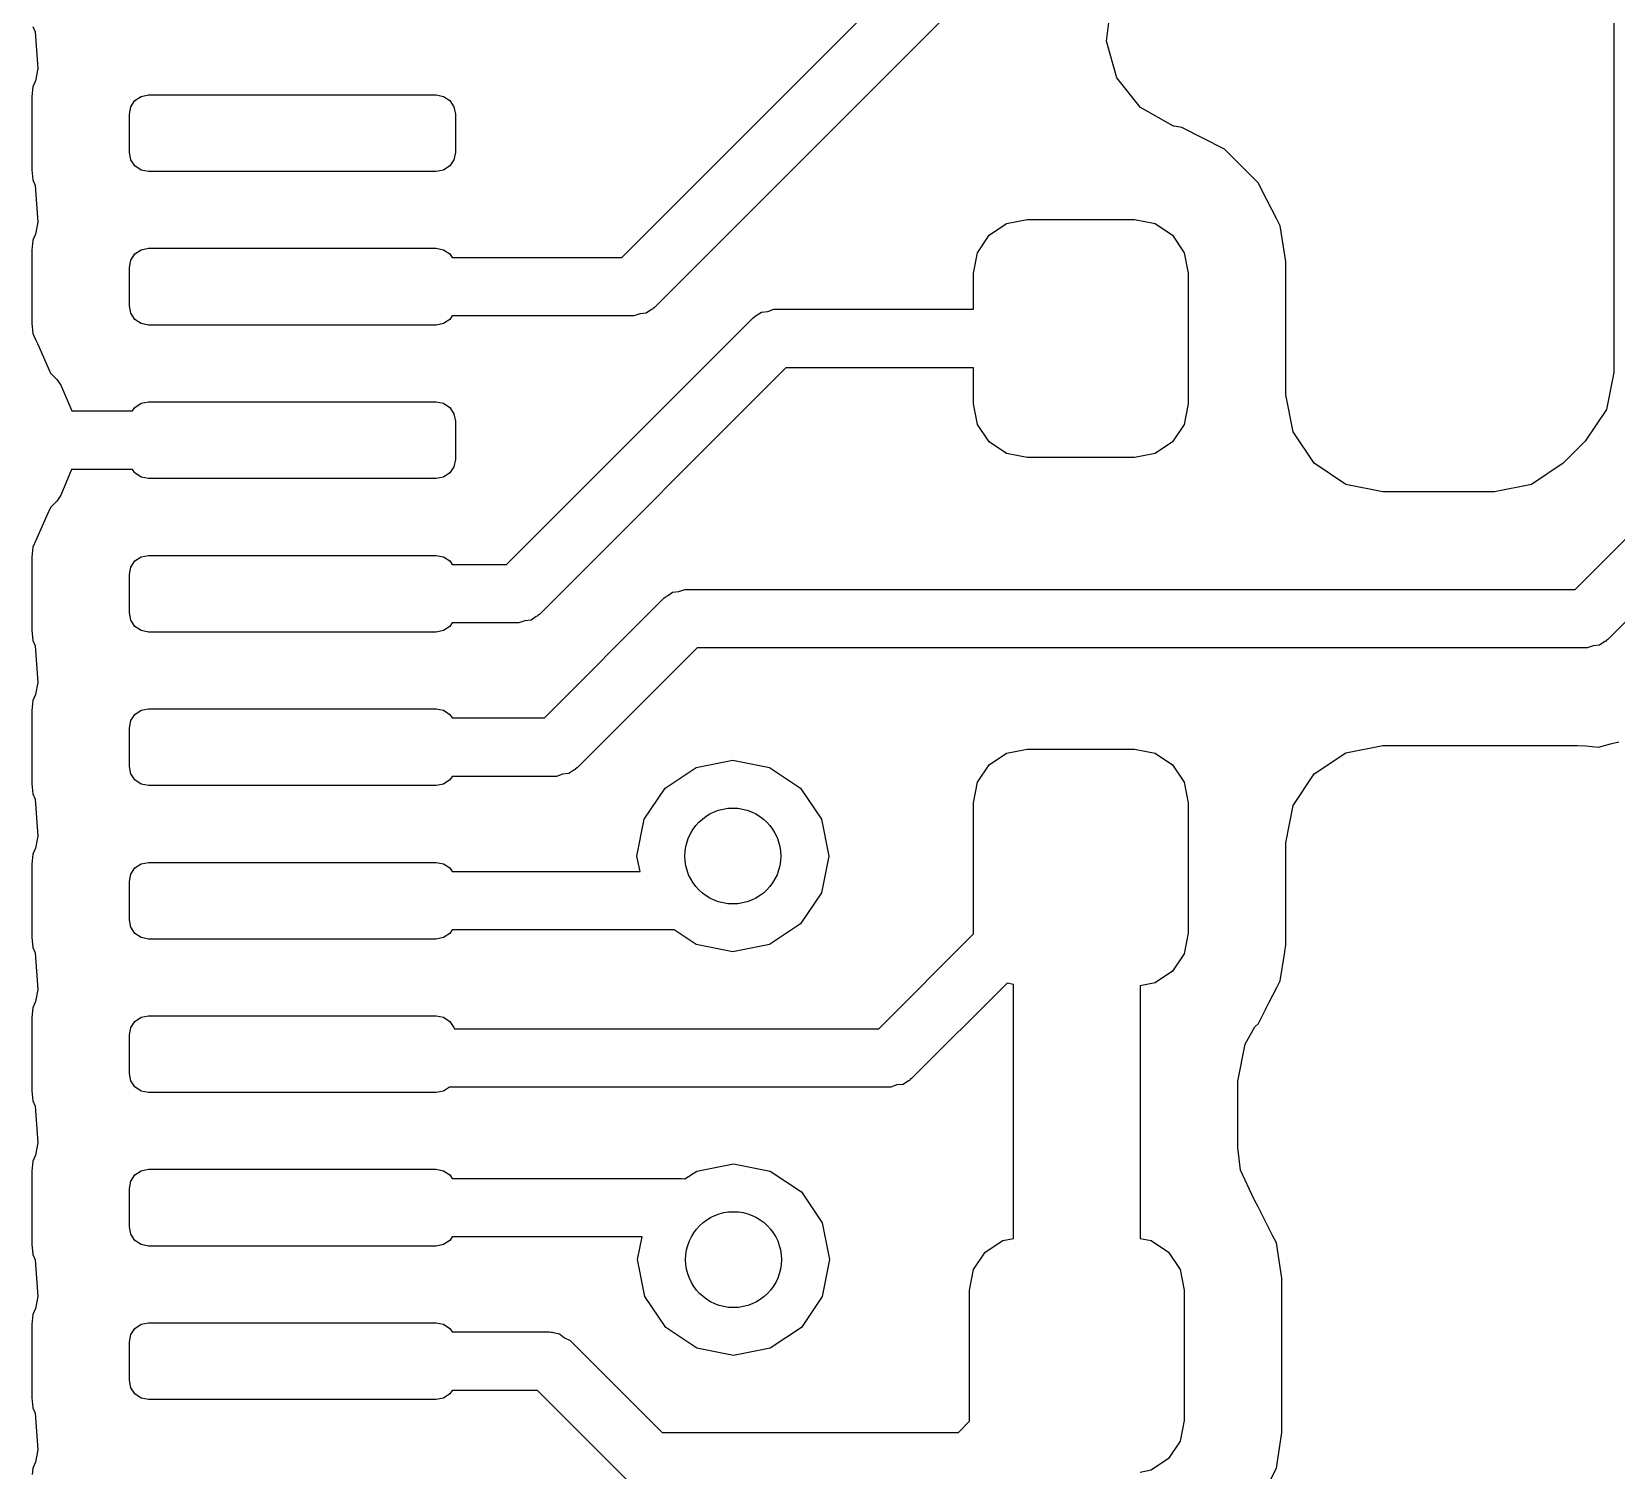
# Model space of a CAD drawing. Extents: x 0.99 to 4.24, y -7.27 to -4.02.
# Drawn here: x 3.929 to 4.0916, y -6.5539 to -6.4063 of the extents above; entities that cross this region are included whole.
import ezdxf

# ---------------------------------------------------------------- set-up
doc = ezdxf.new("R2010")
doc.units = 0
doc.header["$MEASUREMENT"] = 0
doc.layers.add('BLACK', color=7, linetype='CONTINUOUS')

msp = doc.modelspace()

# ---------------------------------------------------------------- linework, layer by layer
at = {"layer": 'BLACK', "linetype": 'CONTINUOUS'}
for p, q in [((3.98951, -6.42948), (4.06787, -6.35112)), ((4.07299, -6.35448), (3.99287, -6.4346)), ((4.09131, -6.37438), (4.09131, -6.44127)), ((4.03927, -6.4073), (4.03973, -6.40345)), ((3.92908, -6.40578), (3.92933, -6.40633)), ((3.92933, -6.40633), (3.9296, -6.4101)), ((4.04033, -6.41105), (4.03927, -6.4073)), ((3.92935, -6.41134), (3.92908, -6.41196)), ((3.9296, -6.4101), (3.92935, -6.41134)), ((4.04273, -6.4141), (4.04033, -6.41105)), ((3.92908, -6.41196), (3.92896, -6.41298)), ((3.92896, -6.41298), (3.92896, -6.42048)), ((3.93955, -6.41337), (3.94019, -6.41295)), ((3.94019, -6.41295), (3.94094, -6.4128)), ((3.94094, -6.4128), (3.97047, -6.4128)), ((3.97047, -6.4128), (3.97123, -6.41295)), ((3.97123, -6.41295), (3.97186, -6.41337)), ((3.93898, -6.41476), (3.93913, -6.41401)), ((3.93898, -6.4187), (3.93898, -6.41476)), ((3.93913, -6.41401), (3.93955, -6.41337)), ((3.97186, -6.41337), (3.97229, -6.41401)), ((3.97229, -6.41401), (3.97244, -6.41476)), ((3.97244, -6.41476), (3.97244, -6.4187)), ((4.04613, -6.416), (4.04273, -6.4141)), ((4.04621, -6.41602), (4.04613, -6.416)), ((4.04699, -6.41615), (4.04621, -6.41602)), ((4.05137, -6.41838), (4.04699, -6.41615)), ((3.93913, -6.41945), (3.93898, -6.4187)), ((3.93955, -6.42009), (3.93913, -6.41945)), ((3.97229, -6.41945), (3.97186, -6.42009)), ((3.97244, -6.4187), (3.97229, -6.41945)), ((4.05485, -6.42186), (4.05137, -6.41838)), ((3.92896, -6.42048), (3.92908, -6.42153)), ((3.94019, -6.42052), (3.93955, -6.42009)), ((3.94094, -6.42067), (3.94019, -6.42052)), ((3.97047, -6.42067), (3.94094, -6.42067)), ((3.97123, -6.42052), (3.97047, -6.42067)), ((3.97186, -6.42009), (3.97123, -6.42052)), ((3.92908, -6.42153), (3.92933, -6.42208)), ((3.92933, -6.42208), (3.9296, -6.42584)), ((4.0552, -6.42256), (4.05485, -6.42186)), ((4.05673, -6.42554), (4.0552, -6.42256)), ((3.9296, -6.42584), (3.92935, -6.42708)), ((4.0272, -6.4272), (4.02899, -6.42601)), ((4.02899, -6.42601), (4.0311, -6.42559)), ((4.0311, -6.42559), (4.04213, -6.42559)), ((4.04213, -6.42559), (4.04424, -6.42601)), ((4.04424, -6.42601), (4.04602, -6.4272)), ((4.05708, -6.42624), (4.05673, -6.42554)), ((4.05673, -6.42554), (4.05673, -6.42554)), ((4.05766, -6.42988), (4.05708, -6.42624)), ((3.92908, -6.42771), (3.92896, -6.42873)), ((3.92935, -6.42708), (3.92908, -6.42771)), ((4.02601, -6.42899), (4.0272, -6.4272)), ((4.04602, -6.4272), (4.04722, -6.42899)), ((3.92896, -6.42873), (3.92896, -6.43623)), ((3.93913, -6.42976), (3.93955, -6.42912)), ((3.93955, -6.42912), (3.94019, -6.42869)), ((3.94019, -6.42869), (3.94094, -6.42854)), ((3.94094, -6.42854), (3.97047, -6.42854)), ((3.97047, -6.42854), (3.97123, -6.42869)), ((3.97123, -6.42869), (3.97186, -6.42912)), ((3.97186, -6.42912), (3.97211, -6.42948)), ((3.97211, -6.42948), (3.98951, -6.42948)), ((4.02559, -6.4311), (4.02601, -6.42899)), ((4.04722, -6.42899), (4.04764, -6.4311)), ((3.93898, -6.43051), (3.93913, -6.42976)), ((3.93898, -6.43445), (3.93898, -6.43051)), ((4.02559, -6.4348), (4.02559, -6.4311)), ((4.04764, -6.4311), (4.04764, -6.44449)), ((4.05766, -6.43027), (4.05766, -6.42988)), ((4.05766, -6.44356), (4.05766, -6.43027)), ((3.93913, -6.4352), (3.93898, -6.43445)), ((3.93955, -6.43584), (3.93913, -6.4352)), ((3.94019, -6.43627), (3.93955, -6.43584)), ((3.97186, -6.43584), (3.97123, -6.43627)), ((3.97211, -6.43548), (3.97186, -6.43584)), ((3.99075, -6.43548), (3.97211, -6.43548)), ((3.97769, -6.46098), (4.003, -6.43567)), ((3.99136, -6.43526), (3.99075, -6.43548)), ((3.99202, -6.4352), (3.99136, -6.43526)), ((3.99255, -6.43482), (3.99202, -6.4352)), ((3.99268, -6.43478), (3.99255, -6.43482)), ((3.99272, -6.43471), (3.99268, -6.43478)), ((3.99287, -6.4346), (3.99272, -6.43471)), ((4.003, -6.43567), (4.00315, -6.43557)), ((4.00315, -6.43557), (4.00319, -6.4355)), ((4.00319, -6.4355), (4.00331, -6.43545)), ((4.00331, -6.43545), (4.00385, -6.43508)), ((4.00385, -6.43508), (4.0045, -6.43502)), ((4.0045, -6.43502), (4.00512, -6.4348)), ((4.00512, -6.4348), (4.02559, -6.4348)), ((3.92896, -6.43623), (3.92908, -6.43728)), ((3.92908, -6.43728), (3.92938, -6.43796)), ((3.94094, -6.43642), (3.94019, -6.43627)), ((3.97047, -6.43642), (3.94094, -6.43642)), ((3.97123, -6.43627), (3.97047, -6.43642)), ((3.92938, -6.43796), (3.92938, -6.43796)), ((3.92938, -6.43796), (3.92954, -6.43832)), ((3.92954, -6.43832), (3.93089, -6.44136)), ((4.00636, -6.4408), (3.98106, -6.4661)), ((4.02559, -6.4408), (4.00636, -6.4408)), ((4.02559, -6.44449), (4.02559, -6.4408)), ((3.93089, -6.44136), (3.93154, -6.44201)), ((3.93154, -6.44201), (3.93194, -6.44258)), ((3.93194, -6.44258), (3.93308, -6.44523)), ((4.09131, -6.44127), (4.09055, -6.44508)), ((4.05842, -6.44737), (4.05766, -6.44356)), ((3.93308, -6.44523), (3.93931, -6.44523)), ((3.93931, -6.44523), (3.93955, -6.44487)), ((3.93955, -6.44487), (3.94019, -6.44444)), ((3.94019, -6.44444), (3.94094, -6.44429)), ((3.94094, -6.44429), (3.97047, -6.44429)), ((3.97047, -6.44429), (3.97123, -6.44444)), ((3.97123, -6.44444), (3.97186, -6.44487)), ((3.97186, -6.44487), (3.97229, -6.44551)), ((3.97229, -6.44551), (3.97244, -6.44626)), ((4.02601, -6.4466), (4.02559, -6.44449)), ((4.04764, -6.44449), (4.04722, -6.4466)), ((4.09055, -6.44508), (4.08839, -6.44831)), ((3.97244, -6.44626), (3.97244, -6.4502)), ((4.0272, -6.44839), (4.02601, -6.4466)), ((4.04722, -6.4466), (4.04602, -6.44839)), ((4.06057, -6.4506), (4.05842, -6.44737)), ((4.02899, -6.44958), (4.0272, -6.44839)), ((4.04602, -6.44839), (4.04424, -6.44958)), ((4.08839, -6.44831), (4.08611, -6.4506)), ((3.97244, -6.4502), (3.97229, -6.45095)), ((4.0311, -6.45), (4.02899, -6.44958)), ((4.04213, -6.45), (4.0311, -6.45)), ((4.04424, -6.44958), (4.04213, -6.45)), ((4.06381, -6.45276), (4.06057, -6.4506)), ((4.08611, -6.4506), (4.08288, -6.45276)), ((4.08734, -6.46354), (4.10133, -6.44954)), ((3.93304, -6.45123), (3.93195, -6.45385)), ((3.93931, -6.45123), (3.93304, -6.45123)), ((3.93955, -6.45159), (3.93931, -6.45123)), ((3.94019, -6.45202), (3.93955, -6.45159)), ((3.94094, -6.45217), (3.94019, -6.45202)), ((3.97047, -6.45217), (3.94094, -6.45217)), ((3.97123, -6.45202), (3.97047, -6.45217)), ((3.97186, -6.45159), (3.97123, -6.45202)), ((3.97229, -6.45095), (3.97186, -6.45159)), ((3.93195, -6.45385), (3.93153, -6.45447)), ((4.06762, -6.45352), (4.06381, -6.45276)), ((4.07906, -6.45352), (4.06762, -6.45352)), ((4.08288, -6.45276), (4.07906, -6.45352)), ((4.10645, -6.45291), (4.0907, -6.46866)), ((3.93088, -6.45512), (3.93051, -6.45596)), ((3.93153, -6.45447), (3.93088, -6.45512)), ((3.93051, -6.45596), (3.92938, -6.45852)), ((3.92938, -6.45852), (3.92908, -6.4592)), ((3.92938, -6.45852), (3.92938, -6.45852)), ((3.92908, -6.4592), (3.92896, -6.46023)), ((3.92896, -6.46023), (3.92896, -6.46773)), ((3.93955, -6.46062), (3.94019, -6.46019)), ((3.94019, -6.46019), (3.94094, -6.46004)), ((3.94094, -6.46004), (3.97047, -6.46004)), ((3.97047, -6.46004), (3.97123, -6.46019)), ((3.97123, -6.46019), (3.97186, -6.46062)), ((3.93898, -6.46201), (3.93913, -6.46125)), ((3.93898, -6.46594), (3.93898, -6.46201)), ((3.93913, -6.46125), (3.93955, -6.46062)), ((3.97186, -6.46062), (3.97211, -6.46098)), ((3.97211, -6.46098), (3.97769, -6.46098)), ((3.99538, -6.46376), (3.996, -6.46354)), ((3.996, -6.46354), (4.08734, -6.46354)), ((3.98157, -6.47672), (3.99388, -6.46441)), ((3.99388, -6.46441), (3.99403, -6.46431)), ((3.99403, -6.46431), (3.99407, -6.46424)), ((3.99407, -6.46424), (3.99419, -6.46419)), ((3.99419, -6.46419), (3.99473, -6.46382)), ((3.99473, -6.46382), (3.99538, -6.46376)), ((3.93913, -6.4667), (3.93898, -6.46594)), ((3.93955, -6.46734), (3.93913, -6.4667)), ((3.97211, -6.46698), (3.97186, -6.46734)), ((3.97894, -6.46698), (3.97211, -6.46698)), ((3.97955, -6.46675), (3.97894, -6.46698)), ((3.9802, -6.4667), (3.97955, -6.46675)), ((3.98074, -6.46632), (3.9802, -6.4667)), ((3.98087, -6.46627), (3.98074, -6.46632)), ((3.98091, -6.4662), (3.98087, -6.46627)), ((3.98106, -6.4661), (3.98091, -6.4662)), ((3.92896, -6.46773), (3.92908, -6.46877)), ((3.94019, -6.46776), (3.93955, -6.46734)), ((3.94094, -6.46791), (3.94019, -6.46776)), ((3.97047, -6.46791), (3.94094, -6.46791)), ((3.97123, -6.46776), (3.97047, -6.46791)), ((3.97186, -6.46734), (3.97123, -6.46776)), ((3.92908, -6.46877), (3.92933, -6.46932)), ((3.92933, -6.46932), (3.9296, -6.47309)), ((3.99724, -6.46954), (3.98493, -6.48185)), ((4.08858, -6.46954), (3.99724, -6.46954)), ((4.0892, -6.46931), (4.08858, -6.46954)), ((4.08985, -6.46925), (4.0892, -6.46931)), ((4.09039, -6.46888), (4.08985, -6.46925)), ((4.09051, -6.46883), (4.09039, -6.46888)), ((4.09055, -6.46876), (4.09051, -6.46883)), ((4.0907, -6.46866), (4.09055, -6.46876)), ((3.9296, -6.47309), (3.92935, -6.47433)), ((3.92908, -6.47495), (3.92896, -6.47597)), ((3.92935, -6.47433), (3.92908, -6.47495)), ((3.92896, -6.47597), (3.92896, -6.48347)), ((3.93913, -6.477), (3.93955, -6.47636)), ((3.93955, -6.47636), (3.94019, -6.47594)), ((3.94019, -6.47594), (3.94094, -6.47579)), ((3.94094, -6.47579), (3.97047, -6.47579)), ((3.97047, -6.47579), (3.97123, -6.47594)), ((3.97123, -6.47594), (3.97186, -6.47636)), ((3.97186, -6.47636), (3.97211, -6.47672)), ((3.97211, -6.47672), (3.98157, -6.47672)), ((3.93898, -6.47776), (3.93913, -6.477)), ((3.93898, -6.48169), (3.93898, -6.47776)), ((4.02899, -6.48034), (4.0311, -6.47992)), ((4.0311, -6.47992), (4.04213, -6.47992)), ((4.04213, -6.47992), (4.04424, -6.48034)), ((4.06381, -6.48031), (4.06762, -6.47956)), ((4.06762, -6.47956), (4.08758, -6.47956)), ((4.08758, -6.47956), (4.08845, -6.47959)), ((4.08845, -6.47959), (4.08973, -6.47971)), ((4.08973, -6.47971), (4.09098, -6.47937)), ((4.09098, -6.47937), (4.09183, -6.47918)), ((3.99715, -6.4818), (4.00091, -6.48105)), ((4.00091, -6.48105), (4.00468, -6.4818)), ((4.02601, -6.48332), (4.0272, -6.48154)), ((4.0272, -6.48154), (4.02899, -6.48034)), ((4.04424, -6.48034), (4.04602, -6.48154)), ((4.04602, -6.48154), (4.04722, -6.48332)), ((4.06057, -6.48247), (4.06381, -6.48031)), ((3.93913, -6.48245), (3.93898, -6.48169)), ((3.93955, -6.48308), (3.93913, -6.48245)), ((3.94019, -6.48351), (3.93955, -6.48308)), ((3.97186, -6.48308), (3.97123, -6.48351)), ((3.97211, -6.48272), (3.97186, -6.48308)), ((3.98281, -6.48272), (3.97211, -6.48272)), ((3.98343, -6.4825), (3.98281, -6.48272)), ((3.98408, -6.48244), (3.98343, -6.4825)), ((3.98461, -6.48207), (3.98408, -6.48244)), ((3.98474, -6.48202), (3.98461, -6.48207)), ((3.98478, -6.48195), (3.98474, -6.48202)), ((3.98493, -6.48185), (3.98478, -6.48195)), ((3.99395, -6.48393), (3.99715, -6.4818)), ((4.00468, -6.4818), (4.00787, -6.48393)), ((4.05842, -6.4857), (4.06057, -6.48247)), ((3.92896, -6.48347), (3.92908, -6.48452)), ((3.92908, -6.48452), (3.92933, -6.48507)), ((3.94094, -6.48366), (3.94019, -6.48351)), ((3.97047, -6.48366), (3.94094, -6.48366)), ((3.97123, -6.48351), (3.97047, -6.48366)), ((3.99182, -6.48712), (3.99395, -6.48393)), ((4.00787, -6.48393), (4.01001, -6.48712)), ((4.02559, -6.48543), (4.02601, -6.48332)), ((4.04722, -6.48332), (4.04764, -6.48543)), ((3.92933, -6.48507), (3.9296, -6.48884)), ((4.02559, -6.49882), (4.02559, -6.48543)), ((4.04764, -6.48543), (4.04764, -6.49882)), ((4.05766, -6.48952), (4.05842, -6.4857)), ((3.99107, -6.49089), (3.99182, -6.48712)), ((4.01001, -6.48712), (4.01076, -6.49089)), ((3.9296, -6.48884), (3.92935, -6.49008)), ((4.05766, -6.50004), (4.05766, -6.48952)), ((3.92908, -6.4907), (3.92896, -6.49172)), ((3.92935, -6.49008), (3.92908, -6.4907)), ((3.99139, -6.49247), (3.99107, -6.49089)), ((4.01076, -6.49089), (4.01001, -6.49466)), ((3.92896, -6.49172), (3.92896, -6.49922)), ((3.93898, -6.4935), (3.93913, -6.49275)), ((3.93913, -6.49275), (3.93955, -6.49211)), ((3.93955, -6.49211), (3.94019, -6.49169)), ((3.94019, -6.49169), (3.94094, -6.49154)), ((3.94094, -6.49154), (3.97047, -6.49154)), ((3.97047, -6.49154), (3.97123, -6.49169)), ((3.97123, -6.49169), (3.97186, -6.49211)), ((3.97186, -6.49211), (3.97211, -6.49247)), ((3.97211, -6.49247), (3.99139, -6.49247)), ((3.93898, -6.49744), (3.93898, -6.4935)), ((4.01001, -6.49466), (4.00787, -6.49785)), ((3.93913, -6.49819), (3.93898, -6.49744)), ((4.00787, -6.49785), (4.00468, -6.49998)), ((3.92896, -6.49922), (3.92908, -6.50027)), ((3.93955, -6.49883), (3.93913, -6.49819)), ((3.94019, -6.49926), (3.93955, -6.49883)), ((3.94094, -6.49941), (3.94019, -6.49926)), ((3.97047, -6.49941), (3.94094, -6.49941)), ((3.97123, -6.49926), (3.97047, -6.49941)), ((3.97186, -6.49883), (3.97123, -6.49926)), ((3.97211, -6.49847), (3.97186, -6.49883)), ((3.99489, -6.49847), (3.97211, -6.49847)), ((3.99715, -6.49998), (3.99489, -6.49847)), ((4.01589, -6.50861), (4.02561, -6.49889)), ((4.02561, -6.49889), (4.02559, -6.49882)), ((4.04764, -6.49882), (4.04722, -6.50093)), ((3.92908, -6.50027), (3.92933, -6.50082)), ((3.92933, -6.50082), (3.9296, -6.50458)), ((4.00091, -6.50073), (3.99715, -6.49998)), ((4.00468, -6.49998), (4.00091, -6.50073)), ((4.04722, -6.50093), (4.04602, -6.50272)), ((4.05708, -6.50368), (4.05751, -6.50096)), ((4.05751, -6.50096), (4.0576, -6.50043)), ((4.0576, -6.50043), (4.05766, -6.50004)), ((4.0576, -6.50043), (4.0576, -6.50043)), ((4.04602, -6.50272), (4.04424, -6.50391)), ((4.02906, -6.50392), (4.01926, -6.51373)), ((4.02972, -6.50406), (4.02906, -6.50392)), ((4.02972, -6.53012), (4.02972, -6.50406)), ((4.04424, -6.50391), (4.04272, -6.50421)), ((4.04272, -6.50421), (4.04272, -6.53012)), ((4.05592, -6.50597), (4.05673, -6.50438)), ((4.05673, -6.50438), (4.05708, -6.50368)), ((4.05673, -6.50438), (4.05673, -6.50438)), ((3.92935, -6.50582), (3.92908, -6.50645)), ((3.9296, -6.50458), (3.92935, -6.50582)), ((4.05485, -6.50806), (4.05592, -6.50597)), ((3.92908, -6.50645), (3.92896, -6.50747)), ((3.92896, -6.50747), (3.92896, -6.51497)), ((3.93955, -6.50786), (3.94019, -6.50743)), ((3.94019, -6.50743), (3.94094, -6.50728)), ((3.94094, -6.50728), (3.97047, -6.50728)), ((3.97047, -6.50728), (3.97123, -6.50743)), ((3.97123, -6.50743), (3.97186, -6.50786)), ((3.93898, -6.50925), (3.93913, -6.5085)), ((3.93898, -6.51319), (3.93898, -6.50925)), ((3.93913, -6.5085), (3.93955, -6.50786)), ((3.97186, -6.50786), (3.97229, -6.5085)), ((3.97229, -6.5085), (3.97231, -6.50861)), ((3.97231, -6.50861), (4.01589, -6.50861)), ((4.0535, -6.51018), (4.05448, -6.50843)), ((4.05448, -6.50843), (4.05485, -6.50806)), ((4.05274, -6.51399), (4.0535, -6.51018)), ((3.93913, -6.51394), (3.93898, -6.51319)), ((3.93955, -6.51458), (3.93913, -6.51394)), ((4.01894, -6.51395), (4.0184, -6.51432)), ((4.01906, -6.5139), (4.01894, -6.51395)), ((4.0191, -6.51383), (4.01906, -6.5139)), ((4.01926, -6.51373), (4.0191, -6.51383)), ((4.05274, -6.5208), (4.05274, -6.51399)), ((3.92896, -6.51497), (3.92908, -6.51602)), ((3.94019, -6.51501), (3.93955, -6.51458)), ((3.94094, -6.51516), (3.94019, -6.51501)), ((3.97047, -6.51516), (3.94094, -6.51516)), ((3.97123, -6.51501), (3.97047, -6.51516)), ((3.97183, -6.51461), (3.97123, -6.51501)), ((4.01713, -6.51461), (3.97183, -6.51461)), ((4.01775, -6.51438), (4.01713, -6.51461)), ((4.0184, -6.51432), (4.01775, -6.51438)), ((3.92908, -6.51602), (3.92933, -6.51657)), ((3.92933, -6.51657), (3.9296, -6.52033)), ((3.9296, -6.52033), (3.92935, -6.52157)), ((3.92908, -6.52219), (3.92896, -6.52322)), ((3.92935, -6.52157), (3.92908, -6.52219)), ((4.05302, -6.52313), (4.05274, -6.5208)), ((3.92896, -6.52322), (3.92896, -6.53072)), ((3.93913, -6.52425), (3.93955, -6.52361)), ((3.93955, -6.52361), (3.94019, -6.52318)), ((3.94019, -6.52318), (3.94094, -6.52303)), ((3.94094, -6.52303), (3.97047, -6.52303)), ((3.97047, -6.52303), (3.97123, -6.52318)), ((3.97123, -6.52318), (3.97186, -6.52361)), ((3.97186, -6.52361), (3.97211, -6.52397)), ((3.996, -6.52402), (3.99722, -6.52321)), ((3.99722, -6.52321), (4.00098, -6.52246)), ((4.00098, -6.52246), (4.00475, -6.52321)), ((4.00475, -6.52321), (4.00794, -6.52534)), ((4.0544, -6.52614), (4.05302, -6.52313)), ((3.93898, -6.525), (3.93913, -6.52425)), ((3.93898, -6.52894), (3.93898, -6.525)), ((3.97211, -6.52397), (3.99565, -6.52397)), ((3.99565, -6.52397), (3.99583, -6.524)), ((3.99583, -6.524), (3.99591, -6.52398)), ((3.99591, -6.52398), (3.996, -6.52402)), ((4.00794, -6.52534), (4.01008, -6.52854)), ((4.05445, -6.52619), (4.0544, -6.52614)), ((4.05481, -6.52689), (4.05445, -6.52619)), ((4.05633, -6.52988), (4.05481, -6.52689)), ((4.01008, -6.52854), (4.01083, -6.5323)), ((3.93913, -6.52969), (3.93898, -6.52894)), ((3.93955, -6.53033), (3.93913, -6.52969)), ((3.94019, -6.53076), (3.93955, -6.53033)), ((3.97186, -6.53033), (3.97123, -6.53076)), ((3.97211, -6.52997), (3.97186, -6.53033)), ((3.99161, -6.52997), (3.97211, -6.52997)), ((3.99114, -6.5323), (3.99161, -6.52997)), ((4.02681, -6.53154), (4.0286, -6.53034)), ((4.0286, -6.53034), (4.02972, -6.53012)), ((4.04272, -6.53012), (4.04384, -6.53034)), ((4.04384, -6.53034), (4.04563, -6.53154)), ((4.05669, -6.53057), (4.05633, -6.52988)), ((4.05633, -6.52988), (4.05633, -6.52988)), ((3.92896, -6.53072), (3.92908, -6.53176)), ((3.92908, -6.53176), (3.92933, -6.53231)), ((3.94094, -6.53091), (3.94019, -6.53076)), ((3.97047, -6.53091), (3.94094, -6.53091)), ((3.97123, -6.53076), (3.97047, -6.53091)), ((4.02562, -6.53332), (4.02681, -6.53154)), ((4.04563, -6.53154), (4.04682, -6.53332)), ((4.05726, -6.53421), (4.05669, -6.53057)), ((3.92933, -6.53231), (3.9296, -6.53608)), ((3.99189, -6.53607), (3.99114, -6.5323)), ((4.01083, -6.5323), (4.01008, -6.53607)), ((4.0252, -6.53543), (4.02562, -6.53332)), ((4.04682, -6.53332), (4.04724, -6.53543)), ((4.05726, -6.55004), (4.05726, -6.53421)), ((3.9296, -6.53608), (3.92935, -6.53732)), ((3.99402, -6.53926), (3.99189, -6.53607)), ((4.01008, -6.53607), (4.00794, -6.53926)), ((4.0252, -6.54882), (4.0252, -6.53543)), ((4.04724, -6.53543), (4.04724, -6.54882)), ((3.92908, -6.53794), (3.92896, -6.53897)), ((3.92935, -6.53732), (3.92908, -6.53794)), ((3.92896, -6.53897), (3.92896, -6.54647)), ((3.93898, -6.54075), (3.93913, -6.53999)), ((3.93913, -6.53999), (3.93955, -6.53936)), ((3.93955, -6.53936), (3.94019, -6.53893)), ((3.94019, -6.53893), (3.94094, -6.53878)), ((3.94094, -6.53878), (3.97047, -6.53878)), ((3.97047, -6.53878), (3.97123, -6.53893)), ((3.97123, -6.53893), (3.97186, -6.53936)), ((3.97186, -6.53936), (3.97211, -6.53972)), ((3.97211, -6.53972), (3.9821, -6.53972)), ((3.9821, -6.53972), (3.98228, -6.53975)), ((3.98228, -6.53975), (3.98236, -6.53973)), ((3.98236, -6.53973), (3.98248, -6.53978)), ((3.98248, -6.53978), (3.98313, -6.5399)), ((3.98313, -6.5399), (3.98363, -6.54032)), ((3.99722, -6.5414), (3.99402, -6.53926)), ((4.00794, -6.53926), (4.00475, -6.5414)), ((3.93898, -6.54468), (3.93898, -6.54075)), ((3.98363, -6.54032), (3.98422, -6.5406)), ((3.98422, -6.5406), (3.99365, -6.55002)), ((4.00098, -6.54215), (3.99722, -6.5414)), ((4.00475, -6.5414), (4.00098, -6.54215)), ((3.93913, -6.54544), (3.93898, -6.54468)), ((3.92896, -6.54647), (3.92908, -6.54751)), ((3.93955, -6.54608), (3.93913, -6.54544)), ((3.94019, -6.5465), (3.93955, -6.54608)), ((3.94094, -6.54665), (3.94019, -6.5465)), ((3.97047, -6.54665), (3.94094, -6.54665)), ((3.97123, -6.5465), (3.97047, -6.54665)), ((3.97186, -6.54608), (3.97123, -6.5465)), ((3.97211, -6.54572), (3.97186, -6.54608)), ((3.98086, -6.54572), (3.97211, -6.54572)), ((3.99028, -6.55514), (3.98086, -6.54572)), ((3.92908, -6.54751), (3.92933, -6.54806)), ((3.92933, -6.54806), (3.9296, -6.55183)), ((4.02408, -6.55002), (4.02521, -6.54889)), ((4.02521, -6.54889), (4.0252, -6.54882)), ((4.04724, -6.54882), (4.04682, -6.55093)), ((3.99365, -6.55002), (4.02408, -6.55002)), ((4.04682, -6.55093), (4.04563, -6.55272)), ((4.05669, -6.55368), (4.05726, -6.55004)), ((3.92935, -6.55307), (3.92908, -6.55369)), ((3.9296, -6.55183), (3.92935, -6.55307)), ((4.04563, -6.55272), (4.04384, -6.55391)), ((3.92908, -6.55369), (3.929, -6.55436)), ((4.04384, -6.55391), (4.04272, -6.55413)), ((4.05455, -6.55788), (4.05669, -6.55368))]:
    msp.add_line(p, q, dxfattribs=at)
at = {"layer": 'BLACK'}
for centre in [(4.00091, -6.49089), (4.00098, -6.5323)]:
    msp.add_circle(centre, 0.00492, dxfattribs=at)

doc.saveas('drawing.dxf')
